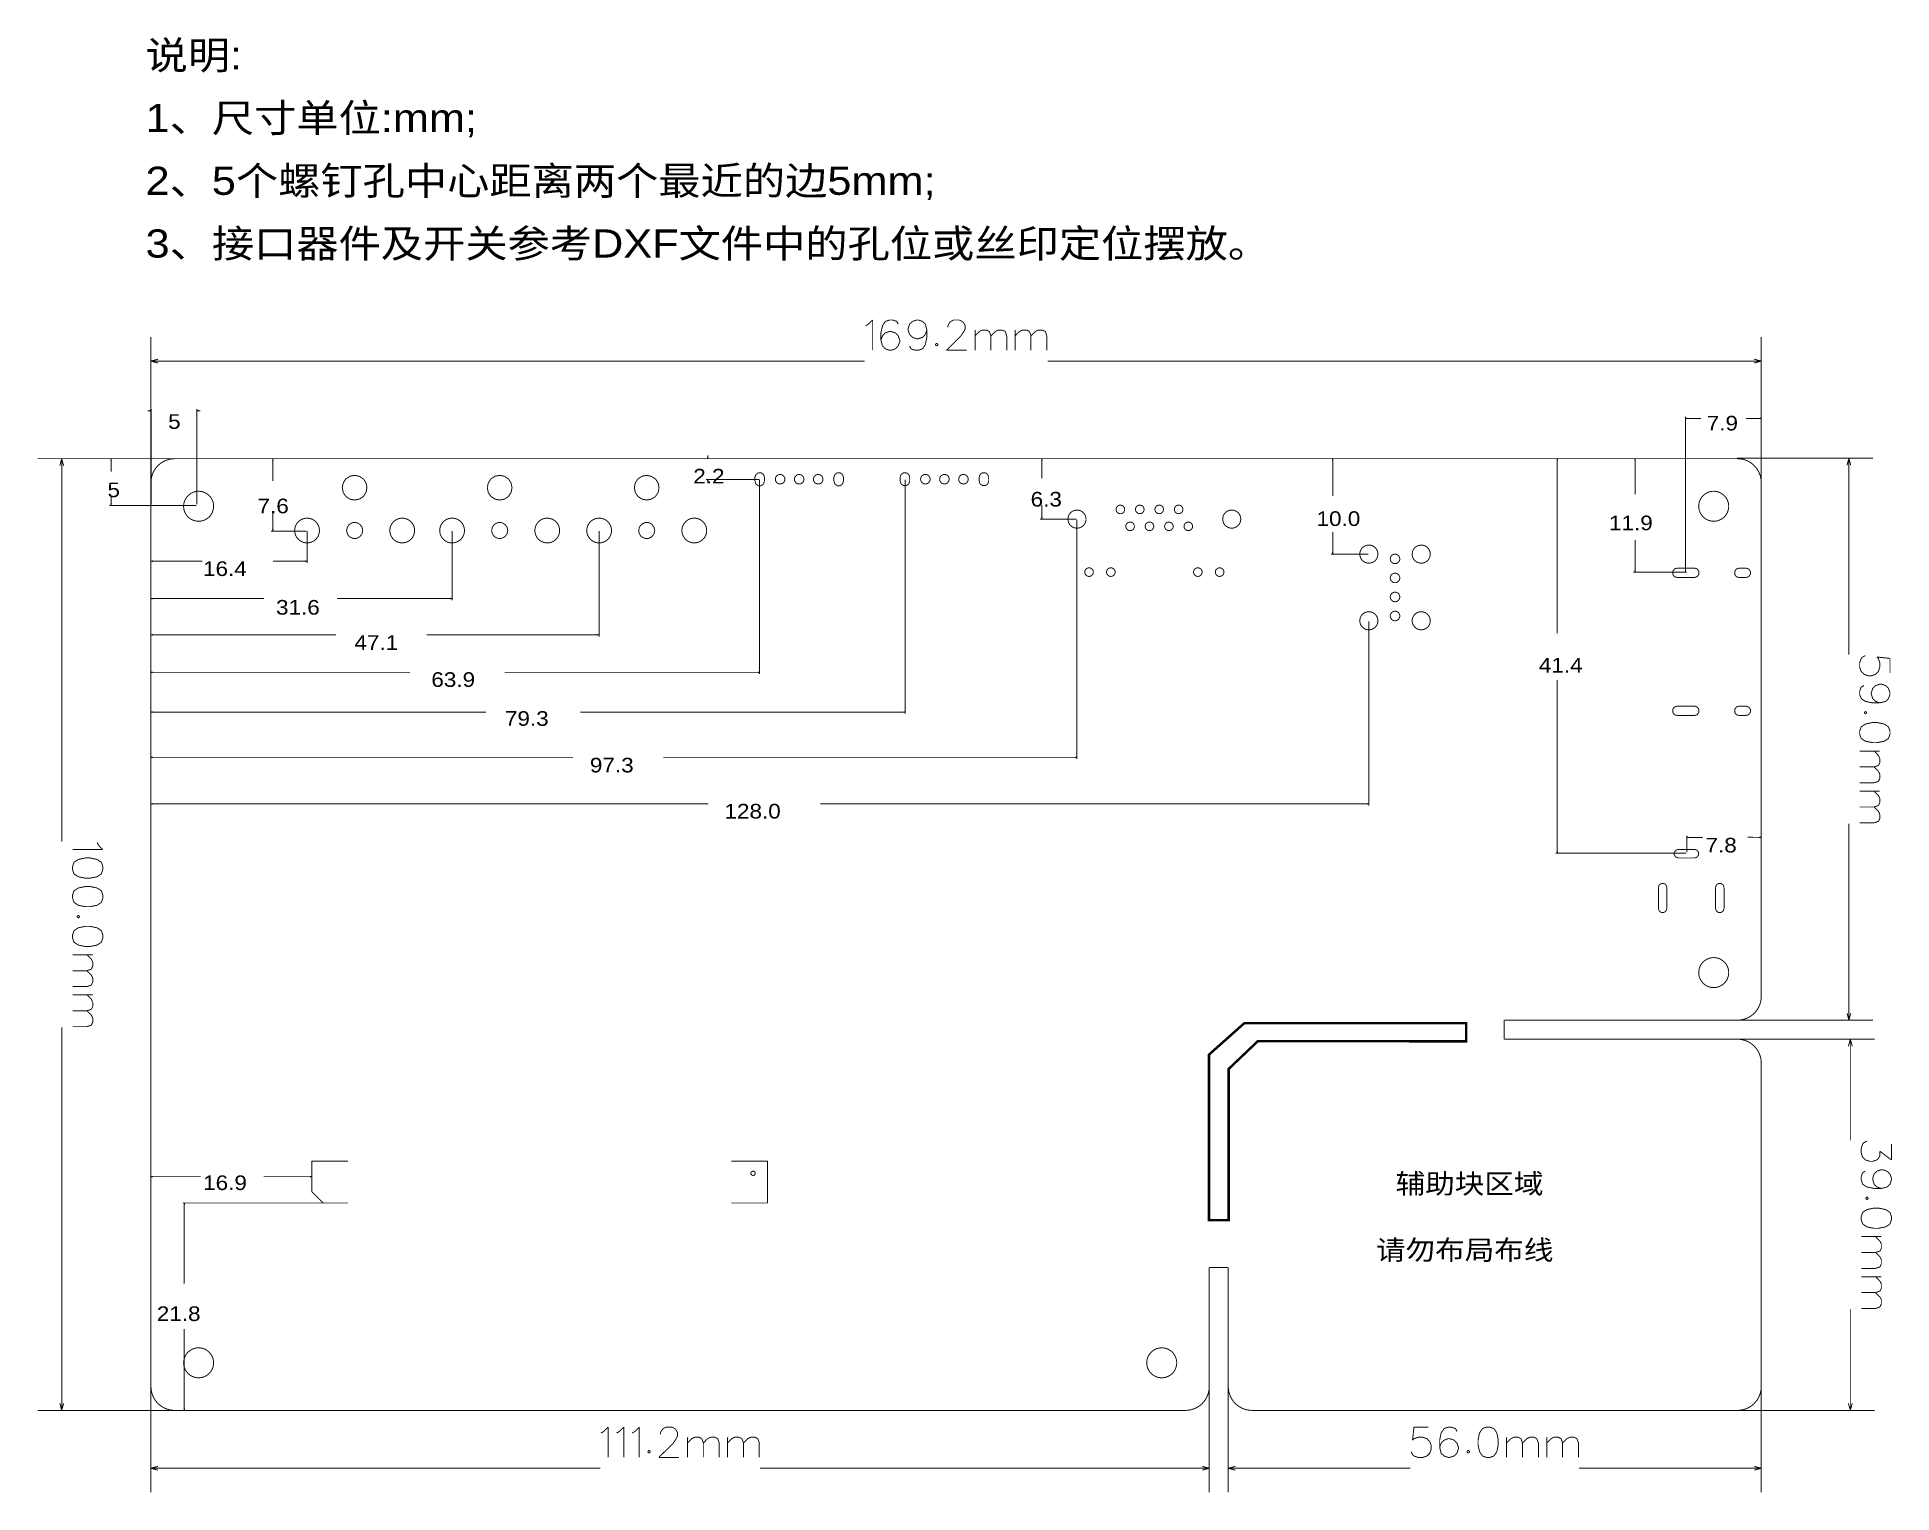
# Model space of a CAD drawing. Header units: millimetres. Extents: x -12 to 183, y -9 to 144.
import ezdxf
from ezdxf.enums import TextEntityAlignment as Align

# ---------------------------------------------------------------- set-up
doc = ezdxf.new("R2010")
doc.units = ezdxf.units.MM
doc.header["$MEASUREMENT"] = 0
for name, color, linetype, true_color in [('Board-Outline-Layer', 6, 'Continuous', 0xff00ff), ('Document-Layer', 7, 'Continuous', 0xffffff), ('Top-Assembly-Layer', 7, 'Continuous', 0x33cc99)]:
    doc.layers.add(name, color=color, linetype=linetype, true_color=true_color)
doc.styles.get("Standard").update_dxf_attribs({"font": 'arial.ttf'})

msp = doc.modelspace()

# ---------------------------------------------------------------- linework, layer by layer
at = {"layer": 'Board-Outline-Layer', "const_width": 0.1}
for points in [[(2.5, 100, 0.414), (0, 97.5)], [(169.2, 97.5, 0.414), (166.7, 100)], [(166.7, 41, 0.414), (169.2, 43.5)], [(169.2, 36.5, 0.414), (166.7, 39)], [(0, 2.5, 0.414), (2.5, 0)], [(108.7, 0, 0.414), (111.2, 2.5)], [(113.2, 2.5, 0.414), (115.7, 0)], [(166.7, 0, 0.414), (169.2, 2.5)]]:
    msp.add_lwpolyline(points, format="xyb", dxfattribs=at)
for points in [[(2.5, 100), (166.7, 100)], [(0, 2.5), (0, 97.5)], [(169.2, 43.5), (169.2, 97.5)], [(142.2, 41), (166.7, 41)], [(142.2, 39), (142.2, 41)], [(142.2, 39), (166.7, 39)], [(169.2, 2.5), (169.2, 36.5)], [(111.2, 15), (113.2, 15)], [(111.2, 2.5), (111.2, 15)], [(113.2, 2.5), (113.2, 15)], [(2.5, 0), (108.7, 0)], [(115.7, 0), (166.7, 0)]]:
    msp.add_lwpolyline(points, dxfattribs=at)
at = {"layer": 'Document-Layer', "const_width": 0.1}
for points in [[(75.07, 113.96), (75.37, 114.12)], [(75.37, 114.12), (75.83, 114.57)], [(75.83, 111.39), (75.83, 114.57)], [(76.7, 113.21), (76.86, 113.96)], [(76.7, 112.45), (76.7, 113.21)], [(76.86, 113.96), (77.16, 114.42)], [(76.86, 112.9), (77.16, 113.21)], [(77.16, 114.42), (77.61, 114.57)], [(77.16, 113.21), (77.61, 113.36)], [(77.61, 114.57), (77.92, 114.57)], [(77.61, 113.36), (77.77, 113.36)], [(77.77, 113.36), (78.22, 113.21)], [(77.92, 114.57), (78.37, 114.42)], [(78.22, 113.21), (78.52, 112.9)], [(78.37, 114.42), (78.52, 114.12)], [(79.55, 113.66), (79.71, 114.12)], [(79.55, 113.51), (79.55, 113.66)], [(79.55, 113.51), (79.71, 113.06)], [(79.71, 114.12), (80.01, 114.42)], [(79.71, 113.06), (80.01, 112.75)], [(80.01, 114.42), (80.46, 114.57)], [(80.46, 114.57), (80.62, 114.57)], [(80.62, 114.57), (81.07, 114.42)], [(81.07, 114.42), (81.37, 114.12)], [(81.07, 112.75), (81.37, 113.06)], [(81.37, 114.12), (81.53, 113.51)], [(81.37, 113.06), (81.53, 113.51)], [(81.53, 112.75), (81.53, 113.51)], [(83.74, 113.96), (83.89, 114.27)], [(83.74, 113.81), (83.74, 113.96)], [(83.89, 114.27), (84.04, 114.42)], [(84.04, 114.42), (84.34, 114.57)], [(84.34, 114.57), (84.95, 114.57)], [(84.95, 114.57), (85.25, 114.42)], [(85.1, 112.9), (85.41, 113.36)], [(85.25, 114.42), (85.41, 114.27)], [(85.41, 114.27), (85.56, 113.96)], [(85.41, 113.36), (85.56, 113.66)], [(85.56, 113.66), (85.56, 113.96)], [(86.59, 111.39), (86.59, 113.51)], [(86.59, 112.9), (87.04, 113.36)], [(87.04, 113.36), (87.34, 113.51)], [(87.34, 113.51), (87.8, 113.51)], [(87.8, 113.51), (88.1, 113.36)], [(88.1, 113.36), (88.25, 112.9)], [(88.25, 112.9), (88.71, 113.36)], [(88.71, 113.36), (89.01, 113.51)], [(89.01, 113.51), (89.47, 113.51)], [(89.47, 113.51), (89.77, 113.36)], [(89.77, 113.36), (89.92, 112.9)], [(90.8, 111.39), (90.8, 113.51)], [(90.8, 112.9), (91.25, 113.36)], [(91.25, 113.36), (91.56, 113.51)], [(91.56, 113.51), (92.01, 113.51)], [(92.01, 113.51), (92.31, 113.36)], [(92.31, 113.36), (92.46, 112.9)], [(92.46, 112.9), (92.92, 113.36)], [(92.92, 113.36), (93.22, 113.51)], [(93.22, 113.51), (93.68, 113.51)], [(93.68, 113.51), (93.98, 113.36)], [(93.98, 113.36), (94.13, 112.9)], [(0, 63.55), (0, 112.79)], [(76.7, 112.45), (76.86, 112.9)], [(76.7, 112.45), (76.86, 111.84)], [(76.86, 111.84), (77.16, 111.54)], [(77.16, 111.54), (77.61, 111.39)], [(77.61, 111.39), (77.77, 111.39)], [(77.77, 111.39), (78.22, 111.54)], [(78.22, 111.54), (78.52, 111.84)], [(78.52, 112.9), (78.68, 112.45)], [(78.52, 111.84), (78.68, 112.3)], [(78.68, 112.3), (78.68, 112.45)], [(79.71, 111.84), (79.86, 111.54)], [(79.86, 111.54), (80.31, 111.39)], [(80.01, 112.75), (80.46, 112.6)], [(80.31, 111.39), (80.62, 111.39)], [(80.46, 112.6), (80.62, 112.6)], [(80.62, 112.6), (81.07, 112.75)], [(80.62, 111.39), (81.07, 111.54)], [(81.07, 111.54), (81.37, 111.99)], [(81.37, 111.99), (81.53, 112.75)], [(82.4, 111.99), (82.56, 112.15)], [(82.4, 111.99), (82.56, 111.84)], [(82.56, 112.15), (82.71, 111.99)], [(82.56, 111.84), (82.71, 111.99)], [(83.59, 111.39), (85.1, 112.9)], [(83.59, 111.39), (85.71, 111.39)], [(88.25, 111.39), (88.25, 112.9)], [(89.92, 111.39), (89.92, 112.9)], [(92.46, 111.39), (92.46, 112.9)], [(94.13, 111.39), (94.13, 112.9)], [(169.2, 88.08), (169.2, 112.79)], [(0, 110.25), (0.74, 110.45)], [(0, 110.25), (0.74, 110.05)], [(0, 110.25), (74.99, 110.25)], [(94.21, 110.25), (169.2, 110.25)], [(168.46, 110.45), (169.2, 110.25)], [(168.46, 110.05), (169.2, 110.25)], [(0.01, 95.19), (0.01, 105.22)], [(4.83, 95.19), (4.83, 105.22)], [(-0.35, 105.04), (-0.17, 105.04)], [(-0.17, 105.01), (-0.17, 105.07)], [(-0.17, 105.07), (0.01, 105.04)], [(0.01, 105.04), (-0.17, 105.01)], [(4.83, 105.04), (5.01, 105.07)], [(5.01, 105.01), (4.83, 105.04)], [(5.01, 105.07), (5.01, 105.01)], [(5.01, 105.04), (5.19, 105.04)], [(161.25, 88.08), (161.25, 104.41)], [(161.25, 104.23), (161.43, 104.26)], [(161.43, 104.2), (161.25, 104.23)], [(161.43, 104.26), (161.43, 104.2)], [(161.43, 104.23), (162.87, 104.23)], [(167.6, 104.23), (169.02, 104.23)], [(169.02, 104.26), (169.2, 104.23)], [(169.02, 104.2), (169.02, 104.26)], [(169.2, 104.23), (169.02, 104.2)], [(-11.92, 100), (4.76, 100)], [(-9.57, 99.26), (-9.38, 100)], [(-9.38, 59.76), (-9.38, 100)], [(-9.38, 100), (-9.18, 99.26)], [(-4.22, 99.82), (-4.19, 100)], [(-4.16, 99.82), (-4.22, 99.82)], [(-4.19, 100), (-4.16, 99.82)], [(-4.19, 98.63), (-4.19, 99.82)], [(12.62, 100), (16.34, 100)], [(12.77, 99.82), (12.8, 100)], [(12.83, 99.82), (12.77, 99.82)], [(12.8, 100), (12.83, 99.82)], [(12.8, 97.64), (12.8, 99.82)], [(58.33, 100), (63.89, 100)], [(58.51, 100), (58.48, 100.18)], [(58.48, 100.18), (58.54, 100.18)], [(58.51, 100.18), (58.51, 100.36)], [(58.54, 100.18), (58.51, 100)], [(93.43, 100), (97.24, 100)], [(93.58, 99.82), (93.61, 100)], [(93.64, 99.82), (93.58, 99.82)], [(93.61, 100), (93.64, 99.82)], [(93.61, 97.92), (93.61, 99.82)], [(123.99, 100), (127.91, 100)], [(124.14, 99.82), (124.17, 100)], [(124.2, 99.82), (124.14, 99.82)], [(124.17, 100), (124.2, 99.82)], [(124.17, 96.08), (124.17, 99.82)], [(147.59, 100), (161.3, 100)], [(147.74, 99.82), (147.77, 100)], [(147.8, 99.82), (147.74, 99.82)], [(147.77, 100), (147.8, 99.82)], [(147.77, 81.64), (147.77, 99.82)], [(155.91, 99.82), (155.94, 100)], [(155.97, 99.82), (155.91, 99.82)], [(155.94, 100), (155.97, 99.82)], [(155.94, 96.24), (155.94, 99.82)], [(166.66, 100.04), (180.95, 100.04)], [(178.21, 99.31), (178.41, 100.04)], [(178.41, 79.39), (178.41, 100.04)], [(178.41, 100.04), (178.6, 99.31)], [(58.33, 97.82), (63.89, 97.82)], [(58.48, 97.64), (58.51, 97.82)], [(58.54, 97.64), (58.48, 97.64)], [(58.51, 97.82), (58.54, 97.64)], [(58.51, 97.46), (58.51, 97.64)], [(63.95, 77.37), (63.95, 97.82)], [(79.25, 73.19), (79.25, 97.8)], [(-4.19, 95.27), (-4.19, 96.03)], [(-4.37, 95.09), (4.75, 95.09)], [(-4.19, 95.09), (-4.22, 95.27)], [(-4.22, 95.27), (-4.16, 95.27)], [(-4.16, 95.27), (-4.19, 95.09)], [(12.8, 92.57), (12.8, 94.5)], [(93.43, 93.65), (97.24, 93.65)], [(93.61, 93.65), (93.58, 93.83)], [(93.58, 93.83), (93.64, 93.83)], [(93.61, 93.83), (93.61, 95.14)], [(93.64, 93.83), (93.61, 93.65)], [(97.3, 68.44), (97.3, 93.59)], [(12.62, 92.39), (16.34, 92.39)], [(12.8, 92.39), (12.77, 92.57)], [(12.77, 92.57), (12.83, 92.57)], [(12.83, 92.57), (12.8, 92.39)], [(16.4, 89.05), (16.4, 92.39)], [(31.64, 85.12), (31.64, 92.39)], [(47.09, 81.31), (47.09, 92.39)], [(124.17, 90.15), (124.17, 92.28)], [(123.99, 89.97), (127.91, 89.97)], [(124.14, 90.15), (124.2, 90.15)], [(124.17, 89.97), (124.14, 90.15)], [(124.2, 90.15), (124.17, 89.97)], [(155.94, 88.26), (155.94, 91.47)], [(0, 89.23), (0.18, 89.26)], [(0.18, 89.2), (0, 89.23)], [(0.18, 89.26), (0.18, 89.2)], [(0.18, 89.23), (5.39, 89.23)], [(12.82, 89.23), (16.22, 89.23)], [(16.22, 89.2), (16.22, 89.26)], [(16.22, 89.26), (16.4, 89.23)], [(16.4, 89.23), (16.22, 89.2)], [(155.76, 88.08), (161.36, 88.08)], [(155.91, 88.26), (155.97, 88.26)], [(155.94, 88.08), (155.91, 88.26)], [(155.97, 88.26), (155.94, 88.08)], [(0, 85.3), (0.18, 85.33)], [(0.18, 85.27), (0, 85.3)], [(0.18, 85.33), (0.18, 85.27)], [(0.18, 85.3), (11.89, 85.3)], [(19.53, 85.3), (31.46, 85.3)], [(31.46, 85.27), (31.46, 85.33)], [(31.46, 85.33), (31.64, 85.3)], [(31.64, 85.3), (31.46, 85.27)], [(127.97, 63.55), (127.97, 82.91)], [(0, 81.49), (0.18, 81.52)], [(0.18, 81.46), (0, 81.49)], [(0.18, 81.52), (0.18, 81.46)], [(0.18, 81.49), (19.44, 81.49)], [(28.97, 81.49), (46.91, 81.49)], [(46.91, 81.46), (46.91, 81.52)], [(46.91, 81.52), (47.09, 81.49)], [(47.09, 81.49), (46.91, 81.46)], [(179.54, 78.55), (179.7, 79.01)], [(179.54, 78.1), (179.54, 78.55)], [(179.54, 78.1), (179.7, 77.64)], [(179.7, 79.01), (179.85, 79.16)], [(179.85, 79.16), (180.15, 79.31)], [(181.36, 79.16), (182.73, 79.01)], [(181.36, 79.16), (181.51, 79.01)], [(181.51, 79.01), (181.66, 78.55)], [(181.51, 77.64), (181.66, 78.1)], [(181.66, 78.1), (181.66, 78.55)], [(182.73, 77.49), (182.73, 79.01)], [(0, 77.55), (0.18, 77.58)], [(0.18, 77.52), (0, 77.55)], [(0.18, 77.58), (0.18, 77.52)], [(0.18, 77.55), (27.21, 77.55)], [(37.16, 77.55), (63.77, 77.55)], [(63.77, 77.52), (63.77, 77.58)], [(63.77, 77.58), (63.95, 77.55)], [(63.95, 77.55), (63.77, 77.52)], [(147.77, 58.74), (147.77, 76.76)], [(179.54, 75.55), (179.7, 76.01)], [(179.7, 77.64), (180, 77.34)], [(179.7, 76.01), (180, 76.16)], [(180, 77.34), (180.45, 77.19)], [(180.45, 77.19), (180.76, 77.19)], [(180.76, 77.19), (181.21, 77.34)], [(180.91, 75.86), (181.21, 76.16)], [(181.21, 77.34), (181.51, 77.64)], [(181.21, 76.16), (181.66, 76.31)], [(181.66, 76.31), (181.82, 76.31)], [(181.82, 76.31), (182.27, 76.16)], [(182.27, 76.16), (182.57, 75.86)], [(179.54, 75.25), (179.54, 75.55)], [(179.54, 75.25), (179.7, 74.79)], [(179.7, 74.79), (180.15, 74.49)], [(180.15, 74.49), (180.91, 74.34)], [(180.76, 75.4), (180.91, 75.86)], [(180.76, 75.25), (180.76, 75.4)], [(180.76, 75.25), (180.91, 74.79)], [(180.91, 74.79), (181.21, 74.49)], [(180.91, 74.34), (181.66, 74.34)], [(181.21, 74.49), (181.66, 74.34)], [(181.66, 74.34), (182.27, 74.49)], [(182.27, 74.49), (182.57, 74.79)], [(182.57, 75.86), (182.73, 75.4)], [(182.57, 74.79), (182.73, 75.25)], [(182.73, 75.25), (182.73, 75.4)], [(0, 73.37), (0.18, 73.4)], [(0.18, 73.34), (0, 73.37)], [(0.18, 73.4), (0.18, 73.34)], [(0.18, 73.37), (35.21, 73.37)], [(45.12, 73.37), (79.07, 73.37)], [(79.07, 73.34), (79.07, 73.4)], [(79.07, 73.4), (79.25, 73.37)], [(79.25, 73.37), (79.07, 73.34)], [(179.7, 71.82), (180.15, 72.12)], [(180, 73.31), (180.15, 73.46)], [(180, 73.31), (180.15, 73.16)], [(180.15, 73.46), (180.3, 73.31)], [(180.15, 73.16), (180.3, 73.31)], [(180.15, 72.12), (180.91, 72.28)], [(180.91, 72.28), (181.36, 72.28)], [(181.36, 72.28), (182.12, 72.12)], [(182.12, 72.12), (182.57, 71.82)], [(179.54, 71.37), (179.7, 71.82)], [(179.54, 71.07), (179.54, 71.37)], [(179.54, 71.07), (179.7, 70.61)], [(179.7, 70.61), (180.15, 70.31)], [(180.15, 70.31), (180.91, 70.16)], [(180.91, 70.16), (181.36, 70.16)], [(181.36, 70.16), (182.12, 70.31)], [(182.12, 70.31), (182.57, 70.61)], [(182.57, 71.82), (182.73, 71.37)], [(182.57, 70.61), (182.73, 71.07)], [(182.73, 71.07), (182.73, 71.37)], [(0, 68.62), (0.18, 68.65)], [(0.18, 68.59), (0, 68.62)], [(0.18, 68.65), (0.18, 68.59)], [(0.18, 68.62), (44.35, 68.62)], [(53.83, 68.62), (97.12, 68.62)], [(97.12, 68.65), (97.3, 68.62)], [(97.12, 68.59), (97.12, 68.65)], [(97.3, 68.62), (97.12, 68.59)], [(179.54, 69.28), (181.66, 69.28)], [(181.06, 69.28), (181.51, 68.82)], [(181.51, 68.82), (181.66, 68.52)], [(181.66, 68.07), (181.66, 68.52)], [(179.54, 67.61), (181.06, 67.61)], [(181.06, 67.61), (181.51, 67.76)], [(181.06, 67.61), (181.51, 67.16)], [(181.51, 67.76), (181.66, 68.07)], [(181.51, 67.16), (181.66, 66.85)], [(181.51, 66.09), (181.66, 66.4)], [(181.66, 66.4), (181.66, 66.85)], [(179.54, 65.94), (181.06, 65.94)], [(179.54, 65.07), (181.66, 65.07)], [(181.06, 65.94), (181.51, 66.09)], [(181.06, 65.07), (181.51, 64.61)], [(181.51, 64.61), (181.66, 64.31)], [(181.66, 63.85), (181.66, 64.31)], [(0, 63.73), (0.18, 63.76)], [(0.18, 63.7), (0, 63.73)], [(0.18, 63.76), (0.18, 63.7)], [(0.18, 63.73), (58.57, 63.73)], [(70.35, 63.73), (127.79, 63.73)], [(127.79, 63.76), (127.97, 63.73)], [(127.79, 63.7), (127.79, 63.76)], [(127.97, 63.73), (127.79, 63.7)], [(179.54, 63.4), (181.06, 63.4)], [(181.06, 63.4), (181.51, 63.55)], [(181.06, 63.4), (181.51, 62.95)], [(181.51, 63.55), (181.66, 63.85)], [(181.51, 62.95), (181.66, 62.64)], [(181.66, 62.19), (181.66, 62.64)], [(161.37, 58.62), (161.37, 60.39)], [(169.2, 58.62), (169.2, 60.39)], [(178.41, 41), (178.41, 61.66)], [(179.54, 61.73), (181.06, 61.73)], [(181.06, 61.73), (181.51, 61.88)], [(181.51, 61.88), (181.66, 62.19)], [(-8.24, 58.92), (-5.06, 58.92)], [(-5.66, 59.68), (-5.51, 59.38)], [(-5.51, 59.38), (-5.06, 58.92)], [(147.59, 58.56), (161.3, 58.56)], [(147.74, 58.74), (147.8, 58.74)], [(147.77, 58.56), (147.74, 58.74)], [(147.8, 58.74), (147.77, 58.56)], [(161.37, 60.21), (161.55, 60.24)], [(161.55, 60.18), (161.37, 60.21)], [(161.55, 60.24), (161.55, 60.18)], [(161.55, 60.21), (163.04, 60.21)], [(167.79, 60.22), (169.02, 60.21)], [(169.02, 60.24), (169.2, 60.21)], [(169.02, 60.18), (169.02, 60.24)], [(169.2, 60.21), (169.02, 60.18)], [(-8.24, 57.14), (-8.09, 57.59)], [(-8.24, 56.83), (-8.24, 57.14)], [(-8.24, 56.83), (-8.09, 56.38)], [(-8.09, 57.59), (-7.63, 57.89)], [(-7.63, 57.89), (-6.88, 58.05)], [(-6.88, 58.05), (-6.42, 58.05)], [(-6.42, 58.05), (-5.66, 57.89)], [(-5.66, 57.89), (-5.21, 57.59)], [(-5.21, 57.59), (-5.06, 57.14)], [(-5.21, 56.38), (-5.06, 56.83)], [(-5.06, 56.83), (-5.06, 57.14)], [(-8.24, 54.14), (-8.09, 54.59)], [(-8.09, 56.38), (-7.63, 56.07)], [(-8.09, 54.59), (-7.63, 54.89)], [(-7.63, 56.07), (-6.88, 55.92)], [(-7.63, 54.89), (-6.88, 55.05)], [(-6.88, 55.92), (-6.42, 55.92)], [(-6.88, 55.05), (-6.42, 55.05)], [(-6.42, 55.92), (-5.66, 56.07)], [(-6.42, 55.05), (-5.66, 54.89)], [(-5.66, 56.07), (-5.21, 56.38)], [(-5.66, 54.89), (-5.21, 54.59)], [(-5.21, 54.59), (-5.06, 54.14)], [(-8.24, 53.83), (-8.24, 54.14)], [(-8.24, 53.83), (-8.09, 53.38)], [(-8.09, 53.38), (-7.63, 53.07)], [(-7.63, 53.07), (-6.88, 52.93)], [(-6.88, 52.93), (-6.42, 52.93)], [(-6.42, 52.93), (-5.66, 53.07)], [(-5.66, 53.07), (-5.21, 53.38)], [(-5.21, 53.38), (-5.06, 53.83)], [(-5.06, 53.83), (-5.06, 54.14)], [(-8.09, 50.41), (-7.63, 50.71)], [(-7.79, 51.89), (-7.63, 52.05)], [(-7.79, 51.89), (-7.63, 51.74)], [(-7.63, 52.05), (-7.48, 51.89)], [(-7.63, 51.74), (-7.48, 51.89)], [(-7.63, 50.71), (-6.88, 50.86)], [(-6.88, 50.86), (-6.42, 50.86)], [(-6.42, 50.86), (-5.66, 50.71)], [(-5.66, 50.71), (-5.21, 50.41)], [(-8.24, 49.95), (-8.09, 50.41)], [(-8.24, 49.65), (-8.24, 49.95)], [(-8.24, 49.65), (-8.09, 49.2)], [(-8.09, 49.2), (-7.63, 48.89)], [(-7.63, 48.89), (-6.88, 48.74)], [(-6.88, 48.74), (-6.42, 48.74)], [(-6.42, 48.74), (-5.66, 48.89)], [(-5.66, 48.89), (-5.21, 49.2)], [(-5.21, 50.41), (-5.06, 49.95)], [(-5.21, 49.2), (-5.06, 49.65)], [(-5.06, 49.65), (-5.06, 49.95)], [(-8.24, 47.86), (-6.12, 47.86)], [(-6.72, 47.86), (-6.27, 47.41)], [(-6.27, 47.41), (-6.12, 47.11)], [(-6.12, 46.65), (-6.12, 47.11)], [(-8.24, 46.2), (-6.72, 46.2)], [(-6.72, 46.2), (-6.27, 46.35)], [(-6.72, 46.2), (-6.27, 45.74)], [(-6.27, 46.35), (-6.12, 46.65)], [(-6.27, 45.74), (-6.12, 45.44)], [(-6.27, 44.68), (-6.12, 44.98)], [(-6.12, 44.98), (-6.12, 45.44)], [(-8.24, 44.53), (-6.72, 44.53)], [(-8.24, 43.65), (-6.12, 43.65)], [(-6.72, 44.53), (-6.27, 44.68)], [(-6.72, 43.65), (-6.27, 43.2)], [(-6.27, 43.2), (-6.12, 42.89)], [(-6.12, 42.44), (-6.12, 42.89)], [(-8.24, 41.99), (-6.72, 41.99)], [(-6.72, 41.99), (-6.27, 42.14)], [(-6.72, 41.99), (-6.27, 41.53)], [(-6.27, 42.14), (-6.12, 42.44)], [(-6.27, 41.53), (-6.12, 41.23)], [(-6.12, 40.77), (-6.12, 41.23)], [(166.7, 41), (180.95, 41)], [(178.21, 41.74), (178.41, 41)], [(178.41, 41), (178.6, 41.74)], [(-9.38, 0), (-9.38, 40.24)], [(-8.24, 40.32), (-6.72, 40.32)], [(-6.72, 40.32), (-6.27, 40.47)], [(-6.27, 40.47), (-6.12, 40.77)], [(166.7, 39), (181.1, 39)], [(178.36, 38.26), (178.56, 39)], [(178.56, 39), (178.76, 38.26)], [(178.56, 28.36), (178.56, 39)], [(179.7, 27.53), (179.85, 27.99)], [(179.7, 27.08), (179.7, 27.53)], [(179.85, 27.99), (180, 28.14)], [(180, 28.14), (180.3, 28.29)], [(182.88, 26.32), (182.88, 27.99)], [(0, 24.38), (0, 26.13)], [(16.89, 24.38), (16.89, 26.13)], [(179.7, 27.08), (179.85, 26.62)], [(179.85, 26.62), (180.15, 26.32)], [(180.15, 26.32), (180.61, 26.17)], [(180.61, 26.17), (180.91, 26.17)], [(180.91, 26.17), (181.36, 26.32)], [(181.36, 26.32), (181.51, 26.47)], [(181.36, 25.14), (181.82, 25.29)], [(181.51, 26.47), (181.67, 26.77)], [(181.67, 27.23), (182.88, 26.32)], [(181.67, 26.77), (181.67, 27.23)], [(181.82, 25.29), (181.97, 25.29)], [(181.97, 25.29), (182.42, 25.14)], [(0, 24.56), (0.18, 24.59)], [(0.18, 24.53), (0, 24.56)], [(0.18, 24.59), (0.18, 24.53)], [(0.18, 24.56), (5.21, 24.56)], [(11.84, 24.56), (16.71, 24.56)], [(16.71, 24.53), (16.71, 24.59)], [(16.71, 24.59), (16.89, 24.56)], [(16.89, 24.56), (16.71, 24.53)], [(179.7, 24.53), (179.85, 24.98)], [(179.7, 24.23), (179.7, 24.53)], [(179.7, 24.23), (179.85, 23.77)], [(179.85, 24.98), (180.15, 25.14)], [(179.85, 23.77), (180.3, 23.47)], [(180.3, 23.47), (181.06, 23.32)], [(180.91, 24.38), (181.06, 24.83)], [(180.91, 24.23), (180.91, 24.38)], [(180.91, 24.23), (181.06, 23.77)], [(181.06, 24.83), (181.36, 25.14)], [(181.06, 23.77), (181.36, 23.47)], [(181.36, 23.47), (181.82, 23.32)], [(181.82, 23.32), (182.42, 23.47)], [(182.42, 25.14), (182.73, 24.83)], [(182.42, 23.47), (182.73, 23.77)], [(182.73, 24.83), (182.88, 24.38)], [(182.73, 23.77), (182.88, 24.23)], [(182.88, 24.23), (182.88, 24.38)], [(3.32, 21.79), (18.03, 21.79)], [(3.47, 21.61), (3.5, 21.79)], [(3.53, 21.61), (3.47, 21.61)], [(3.5, 21.79), (3.53, 21.61)], [(3.5, 13.32), (3.5, 21.61)], [(180.15, 22.29), (180.3, 22.44)], [(180.15, 22.29), (180.3, 22.13)], [(180.3, 22.44), (180.46, 22.29)], [(180.3, 22.13), (180.46, 22.29)], [(181.06, 23.32), (181.82, 23.32)], [(179.7, 20.35), (179.85, 20.8)], [(179.7, 20.04), (179.7, 20.35)], [(179.7, 20.04), (179.85, 19.59)], [(179.85, 20.8), (180.3, 21.1)], [(179.85, 19.59), (180.3, 19.28)], [(180.3, 21.1), (181.06, 21.26)], [(181.06, 21.26), (181.51, 21.26)], [(181.51, 21.26), (182.27, 21.1)], [(182.27, 21.1), (182.73, 20.8)], [(182.27, 19.28), (182.73, 19.59)], [(182.73, 20.8), (182.88, 20.35)], [(182.73, 19.59), (182.88, 20.04)], [(182.88, 20.04), (182.88, 20.35)], [(179.7, 18.26), (181.82, 18.26)], [(180.3, 19.28), (181.06, 19.13)], [(181.06, 19.13), (181.51, 19.13)], [(181.21, 18.26), (181.67, 17.8)], [(181.51, 19.13), (182.27, 19.28)], [(181.67, 17.8), (181.82, 17.5)], [(181.82, 17.04), (181.82, 17.5)], [(179.7, 16.59), (181.21, 16.59)], [(181.21, 16.59), (181.67, 16.74)], [(181.21, 16.59), (181.67, 16.13)], [(181.67, 16.74), (181.82, 17.04)], [(181.67, 16.13), (181.82, 15.83)], [(181.82, 15.38), (181.82, 15.83)], [(179.7, 14.92), (181.21, 14.92)], [(179.7, 14.04), (181.82, 14.04)], [(181.21, 14.92), (181.67, 15.07)], [(181.21, 14.04), (181.67, 13.59)], [(181.67, 15.07), (181.82, 15.38)], [(179.7, 12.38), (181.21, 12.38)], [(181.21, 12.38), (181.67, 12.53)], [(181.21, 12.38), (181.67, 11.92)], [(181.67, 13.59), (181.82, 13.29)], [(181.67, 12.53), (181.82, 12.83)], [(181.67, 11.92), (181.82, 11.62)], [(181.82, 12.83), (181.82, 13.29)], [(178.56, 0), (178.56, 10.64)], [(179.7, 10.71), (181.21, 10.71)], [(181.21, 10.71), (181.67, 10.86)], [(181.67, 10.86), (181.82, 11.17)], [(181.82, 11.17), (181.82, 11.62)], [(3.5, 0.18), (3.5, 8.54)], [(0, -8.62), (0, 2.5)], [(111.2, -8.62), (111.2, 2.5)], [(113.2, -8.62), (113.2, 2.5)], [(169.2, -8.62), (169.2, 2.5)], [(-11.92, 0), (18.03, 0)], [(-9.57, 0.74), (-9.38, 0)], [(-9.38, 0), (-9.18, 0.74)], [(3.5, 0), (3.47, 0.18)], [(3.47, 0.18), (3.53, 0.18)], [(3.53, 0.18), (3.5, 0)], [(166.7, -0.02), (181.1, 0)], [(178.36, 0.74), (178.56, 0)], [(178.56, 0), (178.76, 0.74)], [(47.58, -2.22), (48.04, -1.76)], [(48.04, -4.94), (48.04, -1.76)], [(49.22, -2.22), (49.68, -1.76)], [(49.68, -4.94), (49.68, -1.76)], [(50.86, -2.22), (51.31, -1.76)], [(51.31, -4.94), (51.31, -1.76)], [(53.68, -2.06), (53.83, -1.91)], [(53.83, -1.91), (54.13, -1.76)], [(54.13, -1.76), (54.74, -1.76)], [(54.74, -1.76), (55.04, -1.91)], [(55.04, -1.91), (55.19, -2.06)], [(132.56, -3.13), (132.71, -1.76)], [(132.71, -1.76), (134.23, -1.76)], [(135.56, -2.37), (135.87, -1.91)], [(135.87, -1.91), (136.32, -1.76)], [(136.32, -1.76), (136.62, -1.76)], [(136.62, -1.76), (137.08, -1.91)], [(137.08, -1.91), (137.23, -2.22)], [(139.6, -2.37), (139.9, -1.91)], [(139.9, -1.91), (140.35, -1.76)], [(140.35, -1.76), (140.66, -1.76)], [(140.66, -1.76), (141.11, -1.91)], [(141.11, -1.91), (141.42, -2.37)], [(47.28, -2.37), (47.58, -2.22)], [(48.92, -2.37), (49.22, -2.22)], [(50.55, -2.37), (50.86, -2.22)], [(53.37, -4.94), (54.89, -3.43)], [(53.53, -2.37), (53.68, -2.06)], [(53.53, -2.52), (53.53, -2.37)], [(54.89, -3.43), (55.19, -2.97)], [(55.19, -2.06), (55.34, -2.37)], [(55.19, -2.97), (55.34, -2.67)], [(55.34, -2.67), (55.34, -2.37)], [(56.37, -4.94), (56.37, -2.82)], [(56.37, -3.43), (56.83, -2.97)], [(56.83, -2.97), (57.13, -2.82)], [(57.13, -2.82), (57.58, -2.82)], [(57.58, -2.82), (57.89, -2.97)], [(57.89, -2.97), (58.04, -3.43)], [(58.04, -3.43), (58.49, -2.97)], [(58.04, -4.94), (58.04, -3.43)], [(58.49, -2.97), (58.8, -2.82)], [(58.8, -2.82), (59.25, -2.82)], [(59.25, -2.82), (59.56, -2.97)], [(59.56, -2.97), (59.71, -3.43)], [(59.71, -4.94), (59.71, -3.43)], [(60.58, -4.94), (60.58, -2.82)], [(60.58, -3.43), (61.04, -2.97)], [(61.04, -2.97), (61.34, -2.82)], [(61.34, -2.82), (61.8, -2.82)], [(61.8, -2.82), (62.1, -2.97)], [(62.1, -2.97), (62.25, -3.43)], [(62.25, -3.43), (62.71, -2.97)], [(62.25, -4.94), (62.25, -3.43)], [(62.71, -2.97), (63.01, -2.82)], [(63.01, -2.82), (63.46, -2.82)], [(63.46, -2.82), (63.77, -2.97)], [(63.77, -2.97), (63.92, -3.43)], [(63.92, -4.94), (63.92, -3.43)], [(132.56, -3.13), (132.71, -2.97)], [(132.71, -2.97), (133.17, -2.82)], [(133.17, -2.82), (133.62, -2.82)], [(133.62, -2.82), (134.08, -2.97)], [(134.08, -2.97), (134.38, -3.28)], [(134.38, -3.28), (134.53, -3.73)], [(134.53, -4.03), (134.53, -3.73)], [(135.41, -3.13), (135.56, -2.37)], [(135.41, -3.88), (135.41, -3.13)], [(135.41, -3.88), (135.56, -3.43)], [(135.41, -3.88), (135.56, -4.49)], [(135.56, -3.43), (135.87, -3.13)], [(135.87, -3.13), (136.32, -2.97)], [(136.32, -2.97), (136.47, -2.97)], [(136.47, -2.97), (136.93, -3.13)], [(136.93, -3.13), (137.23, -3.43)], [(137.23, -3.43), (137.38, -3.88)], [(137.38, -4.03), (137.38, -3.88)], [(139.44, -3.13), (139.6, -2.37)], [(139.44, -3.58), (139.44, -3.13)], [(139.44, -3.58), (139.6, -4.34)], [(141.42, -2.37), (141.57, -3.13)], [(141.42, -4.34), (141.57, -3.58)], [(141.57, -3.58), (141.57, -3.13)], [(142.44, -4.94), (142.44, -2.82)], [(142.44, -3.43), (142.9, -2.97)], [(142.9, -2.97), (143.2, -2.82)], [(143.2, -2.82), (143.66, -2.82)], [(143.66, -2.82), (143.96, -2.97)], [(143.96, -2.97), (144.11, -3.43)], [(144.11, -3.43), (144.57, -2.97)], [(144.11, -4.94), (144.11, -3.43)], [(144.57, -2.97), (144.87, -2.82)], [(144.87, -2.82), (145.32, -2.82)], [(145.32, -2.82), (145.63, -2.97)], [(145.63, -2.97), (145.78, -3.43)], [(145.78, -4.94), (145.78, -3.43)], [(146.66, -4.94), (146.66, -2.82)], [(146.66, -3.43), (147.11, -2.97)], [(147.11, -2.97), (147.41, -2.82)], [(147.41, -2.82), (147.87, -2.82)], [(147.87, -2.82), (148.17, -2.97)], [(148.17, -2.97), (148.32, -3.43)], [(148.32, -3.43), (148.78, -2.97)], [(148.32, -4.94), (148.32, -3.43)], [(148.78, -2.97), (149.08, -2.82)], [(149.08, -2.82), (149.53, -2.82)], [(149.53, -2.82), (149.84, -2.97)], [(149.84, -2.97), (149.99, -3.43)], [(149.99, -4.94), (149.99, -3.43)], [(0, -6.08), (0.74, -5.88)], [(52.19, -4.34), (52.34, -4.18)], [(52.19, -4.34), (52.34, -4.49)], [(52.34, -4.18), (52.49, -4.34)], [(52.34, -4.49), (52.49, -4.34)], [(53.37, -4.94), (55.49, -4.94)], [(110.46, -5.88), (111.2, -6.08)], [(113.2, -6.08), (113.94, -5.88)], [(132.41, -4.34), (132.56, -4.64)], [(132.56, -4.64), (132.71, -4.79)], [(132.71, -4.79), (133.17, -4.94)], [(133.17, -4.94), (133.62, -4.94)], [(133.62, -4.94), (134.08, -4.79)], [(134.08, -4.79), (134.38, -4.49)], [(134.38, -4.49), (134.53, -4.03)], [(135.56, -4.49), (135.87, -4.79)], [(135.87, -4.79), (136.32, -4.94)], [(136.32, -4.94), (136.47, -4.94)], [(136.47, -4.94), (136.93, -4.79)], [(136.93, -4.79), (137.23, -4.49)], [(137.23, -4.49), (137.38, -4.03)], [(138.26, -4.34), (138.41, -4.18)], [(138.26, -4.34), (138.41, -4.49)], [(138.41, -4.18), (138.57, -4.34)], [(138.41, -4.49), (138.57, -4.34)], [(139.6, -4.34), (139.9, -4.79)], [(139.9, -4.79), (140.35, -4.94)], [(140.35, -4.94), (140.66, -4.94)], [(140.66, -4.94), (141.11, -4.79)], [(141.11, -4.79), (141.42, -4.34)], [(168.46, -5.88), (169.2, -6.08)], [(0, -6.08), (0.74, -6.28)], [(0, -6.08), (47.21, -6.08)], [(63.99, -6.08), (111.2, -6.08)], [(110.46, -6.28), (111.2, -6.08)], [(113.2, -6.08), (132.34, -6.08)], [(113.2, -6.08), (113.94, -6.28)], [(150.06, -6.08), (169.2, -6.08)], [(168.46, -6.28), (169.2, -6.08)]]:
    msp.add_lwpolyline(points, dxfattribs=at)
msp.add_lwpolyline([(63.04, 24.91, -1), (63.49, 24.91, -1)], format="xyb", close=True, dxfattribs=at)
at = {"layer": 'Top-Assembly-Layer', "const_width": 0.1}
for points in [[(20.1, 96.95), (20.2, 97.45)], [(20.2, 97.45), (20.48, 97.87)], [(20.48, 97.87), (20.9, 98.15)], [(20.9, 98.15), (21.4, 98.25)], [(21.4, 98.25), (21.9, 98.15)], [(21.9, 98.15), (22.32, 97.87)], [(22.32, 97.87), (22.6, 97.45)], [(22.6, 97.45), (22.7, 96.95)], [(35.34, 96.95), (35.44, 97.45)], [(35.44, 97.45), (35.72, 97.87)], [(35.72, 97.87), (36.14, 98.15)], [(36.14, 98.15), (36.64, 98.25)], [(36.64, 98.25), (37.14, 98.15)], [(37.14, 98.15), (37.56, 97.87)], [(37.56, 97.87), (37.84, 97.45)], [(37.84, 97.45), (37.94, 96.95)], [(50.79, 96.95), (50.89, 97.45)], [(50.89, 97.45), (51.17, 97.87)], [(51.17, 97.87), (51.59, 98.15)], [(51.59, 98.15), (52.09, 98.25)], [(52.09, 98.25), (52.58, 98.15)], [(52.58, 98.15), (53.01, 97.87)], [(53.01, 97.87), (53.29, 97.45)], [(53.29, 97.45), (53.39, 96.95)], [(63.46, 98.04), (63.56, 98.33)], [(63.46, 97.64), (63.46, 98.04)], [(63.46, 97.64), (63.56, 97.34)], [(63.56, 98.33), (63.81, 98.51)], [(63.81, 98.51), (64.12, 98.51)], [(64.12, 98.51), (64.37, 98.33)], [(64.37, 98.33), (64.46, 98.04)], [(64.37, 97.34), (64.46, 97.64)], [(64.46, 97.64), (64.46, 98.04)], [(71.76, 98.04), (71.86, 98.33)], [(71.76, 97.64), (71.76, 98.04)], [(71.76, 97.64), (71.86, 97.34)], [(71.86, 98.33), (72.11, 98.51)], [(72.11, 98.51), (72.42, 98.51)], [(72.42, 98.51), (72.67, 98.33)], [(72.67, 98.33), (72.76, 98.04)], [(72.67, 97.34), (72.76, 97.64)], [(72.76, 97.64), (72.76, 98.04)], [(78.72, 98.04), (78.82, 98.34)], [(78.72, 97.64), (78.72, 98.04)], [(78.72, 97.64), (78.82, 97.35)], [(78.82, 98.34), (79.07, 98.52)], [(79.07, 98.52), (79.38, 98.52)], [(79.38, 98.52), (79.63, 98.34)], [(79.63, 98.34), (79.72, 98.04)], [(79.63, 97.35), (79.72, 97.64)], [(79.72, 97.64), (79.72, 98.04)], [(87.02, 98.04), (87.12, 98.34)], [(87.02, 97.64), (87.02, 98.04)], [(87.02, 97.64), (87.12, 97.35)], [(87.12, 98.34), (87.37, 98.52)], [(87.37, 98.52), (87.68, 98.52)], [(87.68, 98.52), (87.93, 98.34)], [(87.93, 98.34), (88.02, 98.04)], [(87.93, 97.35), (88.02, 97.64)], [(88.02, 97.64), (88.02, 98.04)], [(20.1, 96.95), (20.2, 96.45)], [(20.2, 96.45), (20.48, 96.03)], [(20.48, 96.03), (20.9, 95.75)], [(20.9, 95.75), (21.4, 95.65)], [(21.4, 95.65), (21.9, 95.75)], [(21.9, 95.75), (22.32, 96.03)], [(22.32, 96.03), (22.6, 96.45)], [(22.6, 96.45), (22.7, 96.95)], [(35.34, 96.95), (35.44, 96.45)], [(35.44, 96.45), (35.72, 96.03)], [(35.72, 96.03), (36.14, 95.75)], [(36.14, 95.75), (36.64, 95.65)], [(36.64, 95.65), (37.14, 95.75)], [(37.14, 95.75), (37.56, 96.03)], [(37.56, 96.03), (37.84, 96.45)], [(37.84, 96.45), (37.94, 96.95)], [(50.79, 96.95), (50.89, 96.45)], [(50.89, 96.45), (51.17, 96.03)], [(51.17, 96.03), (51.59, 95.75)], [(51.59, 95.75), (52.09, 95.65)], [(52.09, 95.65), (52.58, 95.75)], [(52.58, 95.75), (53.01, 96.03)], [(53.01, 96.03), (53.29, 96.45)], [(53.29, 96.45), (53.39, 96.95)], [(63.56, 97.34), (63.81, 97.16)], [(63.81, 97.16), (64.12, 97.16)], [(64.12, 97.16), (64.37, 97.34)], [(71.86, 97.34), (72.11, 97.16)], [(72.11, 97.16), (72.42, 97.16)], [(72.42, 97.16), (72.67, 97.34)], [(78.82, 97.35), (79.07, 97.17)], [(79.07, 97.17), (79.38, 97.17)], [(79.38, 97.17), (79.63, 97.35)], [(87.12, 97.35), (87.37, 97.17)], [(87.37, 97.17), (87.68, 97.17)], [(87.68, 97.17), (87.93, 97.35)], [(20.55, 92.45), (20.64, 92.82)], [(20.55, 92.45), (20.64, 92.08)], [(20.64, 92.82), (20.87, 93.12)], [(20.64, 92.08), (20.87, 91.79)], [(20.87, 93.12), (21.21, 93.28)], [(20.87, 91.79), (21.21, 91.62)], [(21.21, 93.28), (21.59, 93.28)], [(21.21, 91.62), (21.59, 91.62)], [(21.59, 93.28), (21.93, 93.12)], [(21.59, 91.62), (21.93, 91.79)], [(21.93, 93.12), (22.17, 92.82)], [(21.93, 91.79), (22.17, 92.08)], [(22.17, 92.82), (22.25, 92.45)], [(22.17, 92.08), (22.25, 92.45)], [(35.79, 92.45), (35.88, 92.82)], [(35.79, 92.45), (35.88, 92.08)], [(35.88, 92.82), (36.11, 93.12)], [(35.88, 92.08), (36.11, 91.79)], [(36.11, 93.12), (36.45, 93.28)], [(36.11, 91.79), (36.45, 91.62)], [(36.45, 93.28), (36.83, 93.28)], [(36.45, 91.62), (36.83, 91.62)], [(36.83, 93.28), (37.17, 93.12)], [(36.83, 91.62), (37.17, 91.79)], [(37.17, 93.12), (37.41, 92.82)], [(37.17, 91.79), (37.41, 92.08)], [(37.41, 92.82), (37.49, 92.45)], [(37.41, 92.08), (37.49, 92.45)], [(51.24, 92.45), (51.32, 92.82)], [(51.24, 92.45), (51.32, 92.08)], [(51.32, 92.82), (51.56, 93.11)], [(51.32, 92.08), (51.56, 91.78)], [(51.56, 93.11), (51.9, 93.28)], [(51.56, 91.78), (51.9, 91.62)], [(51.9, 93.28), (52.28, 93.28)], [(51.9, 91.62), (52.28, 91.62)], [(52.28, 93.28), (52.62, 93.11)], [(52.28, 91.62), (52.62, 91.78)], [(52.62, 93.11), (52.85, 92.82)], [(52.62, 91.78), (52.85, 92.08)], [(52.85, 92.82), (52.94, 92.45)], [(52.85, 92.08), (52.94, 92.45)], [(159.9, 88.16), (160.08, 88.41)], [(159.9, 87.85), (159.9, 88.16)], [(159.9, 87.85), (160.08, 87.6)], [(160.08, 88.41), (160.37, 88.51)], [(160.37, 88.51), (162.17, 88.51)], [(162.17, 88.51), (162.47, 88.41)], [(162.47, 88.41), (162.65, 88.16)], [(162.47, 87.6), (162.65, 87.85)], [(162.65, 87.85), (162.65, 88.16)], [(166.41, 88.16), (166.59, 88.41)], [(166.41, 87.85), (166.41, 88.16)], [(166.41, 87.85), (166.59, 87.6)], [(166.59, 88.41), (166.88, 88.51)], [(166.88, 88.51), (167.58, 88.51)], [(167.58, 88.51), (167.88, 88.41)], [(167.88, 88.41), (168.06, 88.16)], [(167.88, 87.6), (168.06, 87.85)], [(168.06, 87.85), (168.06, 88.16)], [(160.08, 87.6), (160.37, 87.51)], [(160.37, 87.51), (162.17, 87.51)], [(162.17, 87.51), (162.47, 87.6)], [(166.59, 87.6), (166.88, 87.51)], [(166.88, 87.51), (167.58, 87.51)], [(167.58, 87.51), (167.88, 87.6)], [(159.9, 73.66), (160.08, 73.91)], [(159.9, 73.35), (159.9, 73.66)], [(159.9, 73.35), (160.08, 73.1)], [(160.08, 73.91), (160.37, 74.01)], [(160.08, 73.1), (160.37, 73.01)], [(160.37, 74.01), (162.17, 74.01)], [(160.37, 73.01), (162.17, 73.01)], [(162.17, 74.01), (162.47, 73.91)], [(162.17, 73.01), (162.47, 73.1)], [(162.47, 73.91), (162.65, 73.66)], [(162.47, 73.1), (162.65, 73.35)], [(162.65, 73.35), (162.65, 73.66)], [(166.41, 73.66), (166.59, 73.91)], [(166.41, 73.35), (166.41, 73.66)], [(166.41, 73.35), (166.59, 73.1)], [(166.59, 73.91), (166.88, 74.01)], [(166.59, 73.1), (166.88, 73.01)], [(166.88, 74.01), (167.58, 74.01)], [(166.88, 73.01), (167.58, 73.01)], [(167.58, 74.01), (167.88, 73.91)], [(167.58, 73.01), (167.88, 73.1)], [(167.88, 73.91), (168.06, 73.66)], [(167.88, 73.1), (168.06, 73.35)], [(168.06, 73.35), (168.06, 73.66)], [(160.06, 58.63), (160.23, 58.86)], [(160.06, 58.35), (160.06, 58.63)], [(160.23, 58.86), (160.49, 58.94)], [(160.49, 58.94), (162.19, 58.94)], [(162.19, 58.94), (162.45, 58.86)], [(162.45, 58.86), (162.62, 58.63)], [(162.62, 58.35), (162.62, 58.63)], [(160.06, 58.35), (160.23, 58.13)], [(160.23, 58.13), (160.49, 58.04)], [(160.49, 58.04), (162.19, 58.04)], [(162.19, 58.04), (162.45, 58.13)], [(162.45, 58.13), (162.62, 58.35)], [(158.39, 54.94), (158.47, 55.21)], [(158.39, 52.74), (158.39, 54.94)], [(158.47, 55.21), (158.7, 55.37)], [(158.7, 55.37), (158.98, 55.37)], [(158.98, 55.37), (159.2, 55.21)], [(159.2, 55.21), (159.29, 54.94)], [(159.29, 52.74), (159.29, 54.94)], [(164.39, 54.94), (164.48, 55.21)], [(164.39, 52.74), (164.39, 54.94)], [(164.48, 55.21), (164.7, 55.37)], [(164.7, 55.37), (164.98, 55.37)], [(164.98, 55.37), (165.2, 55.21)], [(165.2, 55.21), (165.29, 54.94)], [(165.29, 52.74), (165.29, 54.94)], [(158.39, 52.74), (158.47, 52.48)], [(159.2, 52.48), (159.29, 52.74)], [(164.39, 52.74), (164.48, 52.48)], [(165.2, 52.48), (165.29, 52.74)], [(158.47, 52.48), (158.7, 52.31)], [(158.7, 52.31), (158.98, 52.31)], [(158.98, 52.31), (159.2, 52.48)], [(164.48, 52.48), (164.7, 52.31)], [(164.7, 52.31), (164.98, 52.31)], [(164.98, 52.31), (165.2, 52.48)], [(16.89, 22.99), (16.89, 26.19)], [(16.89, 26.19), (20.71, 26.19)], [(60.97, 26.19), (64.79, 26.19)], [(64.79, 21.79), (64.79, 26.19)], [(16.89, 22.99), (18.09, 21.79)], [(18.09, 21.79), (20.71, 21.79)], [(60.97, 21.79), (64.79, 21.79)]]:
    msp.add_lwpolyline(points, dxfattribs=at)
for points in [[(65.61, 97.84, -1), (66.61, 97.84, -1)], [(67.61, 97.84, -1), (68.61, 97.84, -1)], [(69.61, 97.84, -1), (70.61, 97.84, -1)], [(80.87, 97.84, -1), (81.87, 97.84, -1)], [(82.87, 97.84, -1), (83.87, 97.84, -1)], [(84.87, 97.84, -1), (85.87, 97.84, -1)], [(15.1, 92.45, -1), (17.7, 92.45, -1)], [(25.1, 92.45, -1), (27.7, 92.45, -1)], [(30.34, 92.45, -1), (32.94, 92.45, -1)], [(40.34, 92.45, -1), (42.94, 92.45, -1)], [(45.79, 92.45, -1), (48.39, 92.45, -1)], [(55.79, 92.45, -1), (58.39, 92.45, -1)], [(96.35, 93.65, -1), (98.25, 93.65, -1)], [(101.41, 94.67, -1), (102.31, 94.67, -1)], [(103.45, 94.67, -1), (104.35, 94.67, -1)], [(105.49, 94.67, -1), (106.39, 94.67, -1)], [(107.53, 94.67, -1), (108.43, 94.67, -1)], [(112.61, 93.65, -1), (114.51, 93.65, -1)], [(102.43, 92.89, -1), (103.33, 92.89, -1)], [(104.47, 92.89, -1), (105.37, 92.89, -1)], [(106.51, 92.89, -1), (107.41, 92.89, -1)], [(108.55, 92.89, -1), (109.45, 92.89, -1)], [(127.02, 89.97, -1), (128.92, 89.97, -1)], [(130.22, 89.47, -1), (131.22, 89.47, -1)], [(132.52, 89.97, -1), (134.42, 89.97, -1)], [(98.12, 88.08, -1), (99.02, 88.08, -1)], [(100.41, 88.08, -1), (101.31, 88.08, -1)], [(109.55, 88.08, -1), (110.45, 88.08, -1)], [(111.84, 88.08, -1), (112.74, 88.08, -1)], [(130.22, 87.47, -1), (131.22, 87.47, -1)], [(130.22, 85.47, -1), (131.22, 85.47, -1)], [(127.02, 82.97, -1), (128.92, 82.97, -1)], [(130.22, 83.47, -1), (131.22, 83.47, -1)], [(132.52, 82.97, -1), (134.42, 82.97, -1)]]:
    msp.add_lwpolyline(points, format="xyb", close=True, dxfattribs=at)
for points in [[(3.43, 95, 1), (6.58, 95), (6.58, 95, 1), (3.43, 95)], [(162.63, 95, 1), (165.78, 95), (165.78, 95, 1), (162.63, 95)], [(162.63, 46, 1), (165.78, 46), (165.78, 46, 1), (162.63, 46)], [(3.43, 5, 1), (6.58, 5), (6.58, 5, 1), (3.43, 5)], [(104.63, 5, 1), (107.78, 5), (107.78, 5, 1), (104.63, 5)]]:
    msp.add_lwpolyline(points, format="xyb", dxfattribs=at)
at = {"layer": 'Top-Assembly-Layer', "const_width": 0.254}
msp.add_lwpolyline([(113.24, 20), (113.24, 35.88), (116.3, 38.79), (138.19, 38.78), (138.19, 40.69), (114.9, 40.7), (111.17, 37.38), (111.17, 20)], close=True, dxfattribs=at)

# ---------------------------------------------------------------- texts
at = {"layer": 'Document-Layer', "width": 1.1}
for s, height, p in [('说明:', 2.959, (-0.57, 143.87)), ('1、尺寸单位:mm;', 2.959, (-0.57, 137.28)), ('2、5个螺钉孔中心距离两个最近的边5mm;', 2.9586, (-0.57, 130.68)), ('3、接口器件及开关参考DXF文件中的孔位或丝印定位摆放。', 2.9586, (-0.57, 124.09)), ('5', 1.54, (1.8, 104.67)), ('7.9', 1.538, (163.47, 104.5)), ('5', 1.54, (-4.57, 97.49)), ('2.2', 1.538, (56.98, 98.93)), ('7.6', 1.538, (11.2, 95.8)), ('6.3', 1.538, (92.43, 96.51)), ('10.0', 1.538, (122.47, 94.47)), ('11.9', 1.538, (153.2, 94.02)), ('16.4', 1.538, (5.47, 89.21)), ('31.6', 1.538, (13.14, 85.15)), ('47.1', 1.538, (21.38, 81.45)), ('41.4', 1.538, (145.83, 79.07)), ('63.9', 1.538, (29.46, 77.56)), ('79.3', 1.538, (37.19, 73.47)), ('97.3', 1.538, (46.12, 68.57)), ('128.0', 1.538, (60.26, 63.73)), ('7.8', 1.538, (163.34, 60.16)), ('16.9', 1.538, (5.48, 24.69)), ('辅助块区域', 2.071, (130.78, 24.86)), ('请勿布局布线', 2.071, (128.72, 17.89)), ('21.8', 1.538, (0.61, 10.93))]:
    msp.add_text(s, height=height, dxfattribs=at).set_placement(p, align=Align.TOP_LEFT)

doc.saveas('drawing.dxf')
